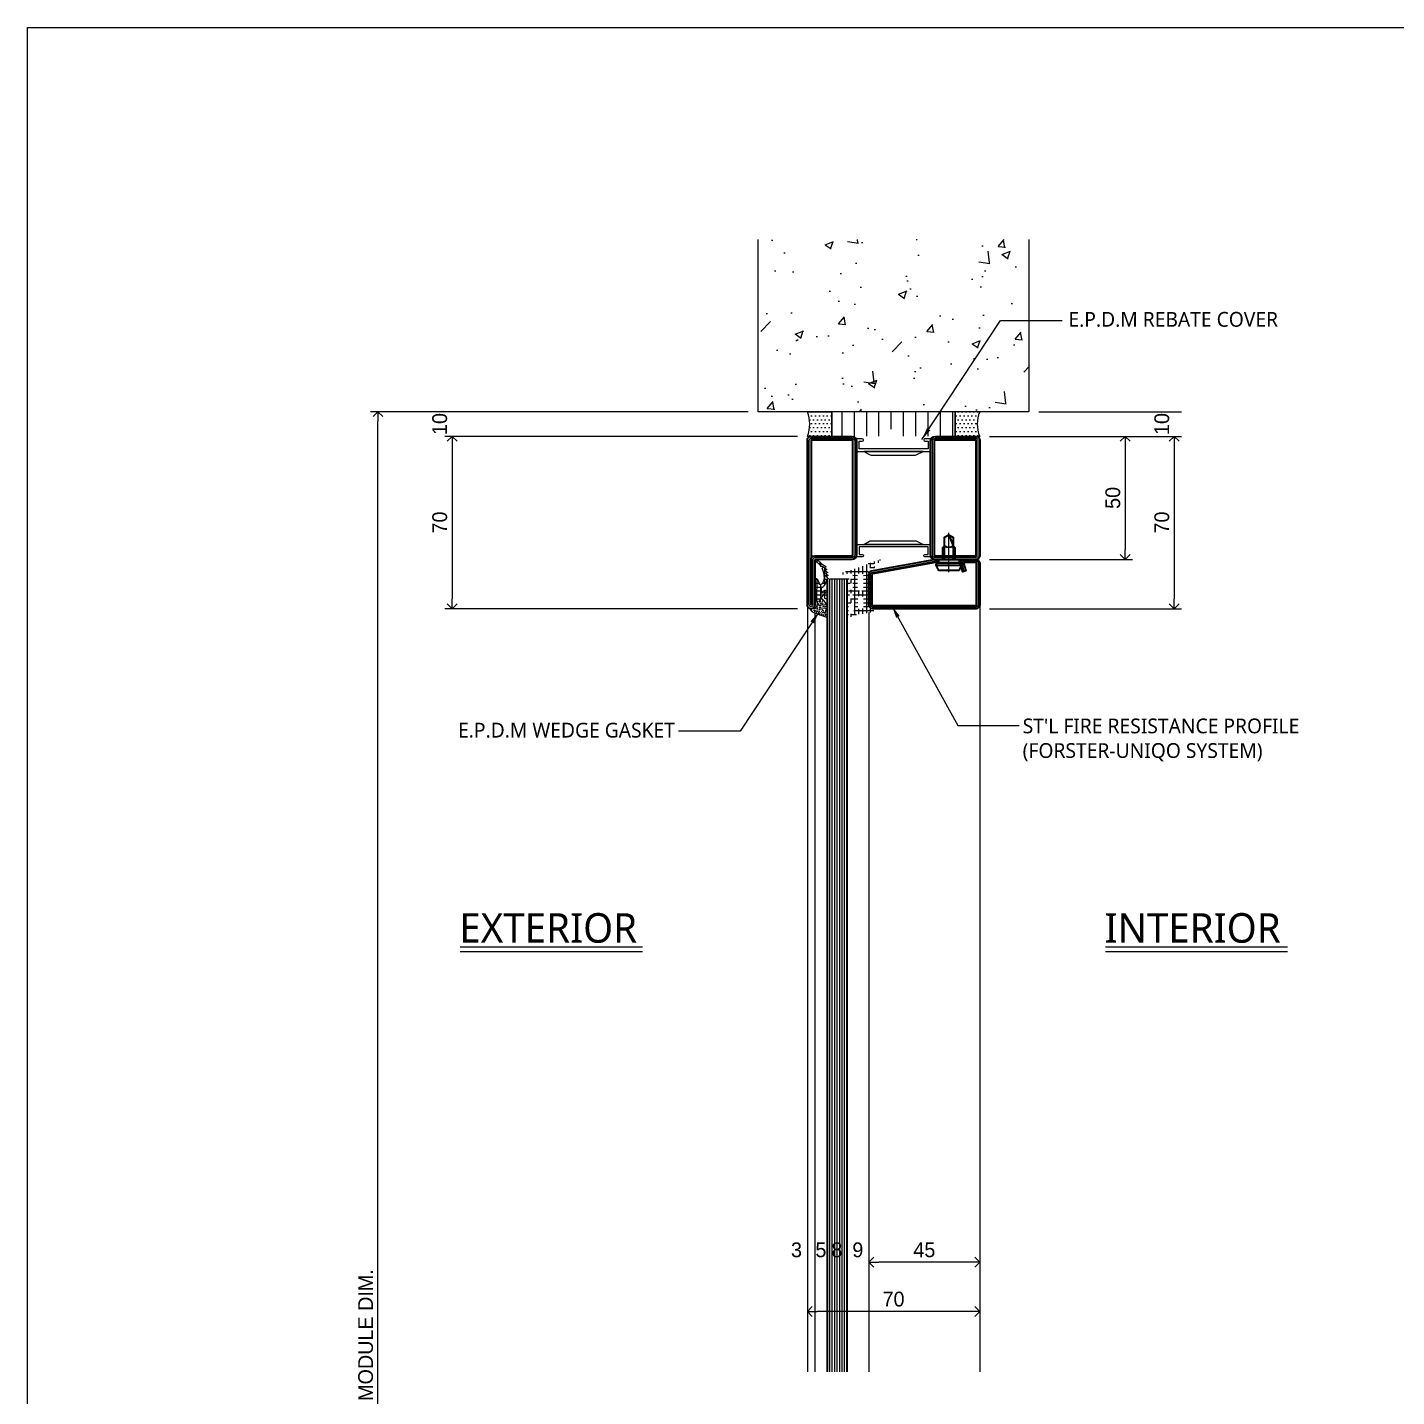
# Model space of a CAD drawing. Header units: millimetres. Extents: x 16974795 to 16976437, y -19668830 to -19667678.
# Drawn here: x 16974795 to 16975351, y -19668234 to -19667678 of the extents above; entities that cross this region are included whole.
import ezdxf
from ezdxf.enums import TextEntityAlignment as Align

# ---------------------------------------------------------------- set-up
doc = ezdxf.new("R2010")
doc.units = ezdxf.units.MM
doc.header["$LTSCALE"] = 1200
doc.header["$MEASUREMENT"] = 0
doc.header["$PDMODE"] = 1
doc.header["$PDSIZE"] = -10
doc.linetypes.add('CENTER', pattern=[2, 1.25, -0.25, 0.25, -0.25])
doc.linetypes.add('CENTER2', pattern=[1.125, 0.75, -0.125, 0.125, -0.125])
doc.layers.get('0').update_dxf_attribs({"linetype": 'CONTINUOUS'})
doc.layers.get('DEFPOINTS').update_dxf_attribs({"color": 171, "linetype": 'CONTINUOUS'})
for name, color, linetype in [('#A_DIM&TEXT', 7, 'CONTINUOUS'), ('#A_SYMBOL', 7, 'CONTINUOUS'), ('0 @ 1', 7, 'CONTINUOUS'), ('018_POINT', 1, 'CONTINUOUS'), ('CENTER', 251, 'CENTER'), ('GL_CONT', 90, 'CONTINUOUS'), ('PL_CONT', 210, 'CONTINUOUS'), ('SYM', 7, 'CONTINUOUS'), ('WA_CENT', 54, 'CENTER2')]:
    doc.layers.add(name, color=color, linetype=linetype)
doc.layers.add('Blade', color=4, linetype='CONTINUOUS', lineweight=35)
doc.layers.add('HILFSPUNKTE', color=14, linetype='CONTINUOUS', plot=False)
doc.styles.add('AMOS', font='malgun_0.ttf')
doc.styles.get("Standard").update_dxf_attribs({"font": ''})
doc.styles.get('Standard').set_extended_font_data('휴먼둥근고딕')
doc.dimstyles.new('AMoS', dxfattribs={"dimscale": 3, "dimtxt": 3, "dimasz": 2.5, "dimexe": 2, "dimexo": 2, "dimgap": 1, "dimtad": 1, "dimtoh": 1, "dimdec": 1, "dimzin": 0, "dimdsep": 46, "dimtxsty": 'Standard', "dimblk": 'ARCHTICK', "dimcen": 1, "dimclrd": 150, "dimclre": 150, "dimadec": 0, "dimazin": 0, "dimtfac": 1, "dimtdec": 1, "dimtofl": 0, "dimtmove": 2, "dimatfit": 3, "dimfxl": 1, "dimtolj": 1, "dimtzin": 0, "dimarcsym": 0})
pattern_1 = [(360, (16986609.09968186, -19675984.64456481), (0.7937500000000004, 1.5875), [0, -1.5875])]

# ---------------------------------------------------------------- blocks, each defined once
blk = doc.blocks.new('985302')
at = {"layer": 'CENTER'}
h = blk.add_hatch(dxfattribs=at)
h.set_pattern_fill('AR-SAND', color=256, scale=0.02, angle=135, style=0)
h.set_pattern_definition([(172.5, (0, 0), (-0.669506978246058, -0.7147626974260985), [0, -0.77216, 0, -0.8635999999999999, 0, -0.8254999999999999]), (142.5, (0, 0), (-1.649465702689469, -0.37802185545698), [0, -0.41656, 0, -0.69596, 0, -0.2667]), (102.5, (0.4418286010622978, -0.4418286010622978), (-1.120664623793145, 1.116599651665076), [0, -0.2539999999999999, 0, -0.9143999999999999, 0, -1.1938]), (92.49999999999997, (0.4418286010622978, -0.4418286010622978), (-1.395101563124821, 0.7645622183227992), [0, -0.127, 0, -0.59944, 0, -0.6858])])
h.paths.add_polyline_path([(-2.899837046861649, 8, 0.5280486450339134), (-3.365540079772472, 7.318009104579687), (-1.384786404669285, 2.249387443065643, 0.3083365556736209), (-0.176438320428133, 1.422566134482622, 0.4660382302416746), (0.02100096270442009, 1.656745184212923, -0.6377079285027332), (3.012275859713554, 3.734807953238487), (3.909826558083296, 3.211087729781866), (3.909826558083296, 6.146981947124004), (2.183461219072342, 7.635897152125835, 0.1798218424365856), (1.203799206763506, 8)])
at = {"layer": 'CENTER', "ltscale": 0.5}
h = blk.add_hatch(dxfattribs=at)
h.set_pattern_fill('NET', color=256, scale=0.5, angle=89.99999999999997, style=0)
h.set_pattern_definition([(90, (790.6690291464329, 525.59139867872), (-1.5875, 8.021947499716256e-16), []), (180, (790.6690291464329, 525.59139867872), (-8.993978793062765e-16, -1.5875), [])])
edge = h.paths.add_edge_path()
edge.add_line((6.668157398700714, 8.00155309215188), (4.345037957819954, 7.998285595773723))
edge.add_arc((4.345600560307503, 7.598285991698503), 0.4000000000002045, 90.08058717313294, 184.0735033880939)
edge.add_line((3.946611065417528, 7.5698715262115), (3.95008202412555, 7.52113311158962))
edge.add_arc((4.349071521311998, 7.549547579139471), 0.3999999999998859, 184.0735033880775, 270.3553903138164)
edge.add_line((4.351552594453096, 7.149555273354053), (5.918987424551801, 7.15927777481852))
edge.add_arc((5.915886081755161, 7.659268155694008), 0.5000000000000432, 270.3553903138462, 313.6962378731063)
edge.add_arc((6.434012286365032, 7.117008775472641), 0.2500000000001272, -93.96287764520139, 133.6962378730728, ccw=False)
edge.add_arc((6.382179688662291, 6.36880199611187), 0.5000000000000148, 86.03712235478649, 124.9319669692554)
edge.add_line((6.095878001302481, 6.778718262910843), (4.801856351738707, 5.87492251208198))
edge.add_arc((4.515554666519165, 6.284838777035475), 0.4999999999999607, 229.2236556495053, 304.9319669692572, ccw=False)
edge.add_line((4.18900066241622, 5.906206391751766), (3.909826559210956, 6.146981943754668))
edge.add_line((3.909826558083296, 6.146981947124004), (3.909826558083296, 3.211087731414182))
edge.add_arc((4.669872980564833, 4.504273500293493), 1.499999999999907, 239.5558912185209, 270.0000000000029)
edge.add_line((4.669872980564833, 3.004273500293493), (11.61333876874698, 3.004273500293493))
edge.add_arc((11.61333876848221, 3.604273501783609), 0.6000000000000152, 270.0000000000002, 428.4143432436769)
edge.add_line((11.83407383784652, 4.162194665521383), (10.03942489598137, 4.872226805739047))
edge.add_arc((10.22337079048157, 5.337161112576723), 0.499999999999992, 133.4536946218096, 248.4143432436681, ccw=False)
edge.add_arc((12.63055919855833, 2.796404540538788), 3.999999999999935, 84.32519343798941, 133.4536946218145, ccw=False)
edge.add_arc((11.67380151897669, -6.83190768584609), 13.67573157873526, 74.15979218299941, 84.32519343798498, ccw=False)
edge.add_arc((13.63245638087392, 0.07133755460381508), 6.499999999997883, 67.81739796921272, 74.15979218301271, ccw=False)
edge.add_arc((16.23761780560017, 6.46063594520092), 0.3999999999999679, 247.8173979692081, 328.7675278962033)
edge.add_arc((16.83616717904806, 6.097677756100893), 0.3000000000000103, -24.759357668259327, 148.7675278962396, ccw=False)
edge.add_arc((17.47181953117251, 5.804512117058039), 0.4000000000001209, 155.2406423317455, 236.2426174910753)
edge.add_arc((13.63764572888613, 0.0678657777607441), 6.499999999999564, 34.928272276980294, 56.24261749107018, ccw=False)
edge.add_arc((18.76182981580496, 3.646306421607733), 0.2500000000002241, -10.18986621148349, 34.92827227698058, ccw=False)
edge.add_arc((19.5, 3.513623420149088), 0.5000000000000343, 169.8101337885412, 390.3986813015416)
edge.add_arc((13.63245638087392, 0.07133755460381508), 7.30274945447736, 30.39868130152041, 48.47791047884764)
edge.add_arc((21.78805661201477, 9.28240855410695), 5.000000000000037, 202.2186882271306, 228.4779104788464, ccw=False)
edge.add_arc((17.00083085522056, 7.326956171542406), 0.1712014535590983, 22.21868822711969, 165.3477624450142)
edge.add_line((16.83519705012441, 7.370261840522289), (16.76164881470243, 7.088957475259349))
edge.add_arc((16.61590679362416, 7.127062350511551), 0.1506410249994752, 294.9043526562025, 345.3477624450641, ccw=False)
edge.add_arc((16.61590679362416, 7.127062350511551), 0.150641024999863, 209.5487917816643, 294.90435265618305, ccw=False)
edge.add_line((16.48485873639584, 7.052771538496017), (16.07949883766958, 7.767821275714482))
edge.add_arc((15.9309777058661, 7.683625020086765), 0.1707264949999345, 29.54879178161537, 185.1102161122176)
edge.add_arc((15.51085938885808, 7.646054949611425), 0.2510683750391217, -60.018370463817575, 5.110216098292483, ccw=False)
edge.add_line((15.6363238543272, 7.42858312278986), (15.51303775848623, 7.357456557195178))
edge.add_arc((15.43775977566838, 7.487938445061445), 0.1506396313362563, 214.4793436177741, 299.98162955017125, ccw=False)
edge.add_line((15.31358295679092, 7.402659982442856), (14.84789798831514, 8.080759411332222))
edge.add_arc((14.70716296136379, 7.984109591692686), 0.1707264949999763, 34.47934361768338, 190.0102161071785)
edge.add_arc((14.29178916662931, 7.910791616886854), 0.2510683749636337, -55.29564732775691, 10.01021612019008, ccw=False)
edge.add_line((14.4347329325974, 7.704388108104467), (14.31758746901335, 7.62325957652638))
edge.add_arc((14.23182120919228, 7.747101683169603), 0.1506410250000273, 219.3487917863655, 304.70435265930325, ccw=False)
edge.add_line((14.11533042043447, 7.651589300483465), (13.59417731678911, 8.28720885397206))
edge.add_arc((13.46215442568064, 8.178961493074894), 0.1707264949998558, 39.34879178634048, 194.9102161012532)
edge.add_arc((13.05456129834056, 8.070431523025036), 0.2510683749895367, -50.395647321493016, 14.910216105026677, ccw=False)
edge.add_line((13.21461299806833, 7.876992173492908), (13.10482541600447, 7.786153937561721))
edge.add_arc((13.00879439711571, 7.902217544615269), 0.1506410250000252, 224.2487917866031, 309.6043526747005, ccw=False)
edge.add_line((12.90088772028685, 7.797103952616453), (12.32734661032384, 8.38588521030431))
edge.add_arc((12.20505237951875, 8.26675646752119), 0.1707264949846135, 44.24879178650223, 199.8102161056486)
edge.add_arc((11.80821917951107, 8.123807791620493), 0.2510683750001712, -45.495647335406204, 19.810216105569282, ccw=False)
edge.add_arc((11.80821917951107, 8.123807791620493), 0.2510683749997842, 279.2628573903893, 314.5043526645627, ccw=False)
edge.add_arc((12.73393442109227, 2.447731792926788), 5.500000000000117, 99.26285739041853, 141.4625488246711)
edge.add_arc((7.884287692606449, 6.310493320226669), 0.7000000000000695, 270.00058872452456, 321.46254882466957, ccw=False)
edge.add_line((7.884294882416725, 5.610493317246437), (6.58291467033132, 5.610479945328848))
edge.add_arc((6.582912102341652, 5.860479947179556), 0.2499999999998961, 124.93196696926319, 270.0005887245497, ccw=False)
edge.add_line((6.439761258661747, 6.065438080579042), (7.127365301296663, 6.545687860168073))
edge.add_arc((6.669282607734203, 7.201553884893656), 0.7999999999998917, 304.9319669692316, 450.0805871731654)
at = {"layer": 'CENTER'}
for points in [[(1.203799206763506, 8, -0.1798218424365857), (2.183461219072342, 7.635897152125835), (3.909826558083296, 6.146981947124004), (3.909826558083296, 3.211087729781866), (3.012275859713554, 3.734807953238487, 0.6377079285026522), (0.02100096270442009, 1.656745184212923, -0.4660382302417392), (-0.176438320428133, 1.422566134482622, -0.3083365556736525), (-1.384786404669285, 2.249387443065643), (-3.365540079772472, 7.318009104579687, -0.5280486450337005), (-2.899837046861649, 8)], [(6.668157398700714, 8.00155309215188), (4.345037955790758, 7.998285595327616, 0.4347756229301856), (3.946611065417528, 7.5698715262115), (3.950082022696733, 7.521133109927177, 0.3953319766793226), (4.351552594453096, 7.149555273354053), (5.918987426906824, 7.159277774393559, 0.1913972040178197), (6.261303551495075, 7.297761902213097, -1.534862155806781), (6.416734751313925, 6.867606516927481, 0.171359089768699), (6.095878001302481, 6.778718262910843), (4.801856350153685, 5.874922510236502, -0.3429046071520184), (4.18900066241622, 5.906206391751766), (3.909826558083296, 6.146981947124004), (3.909826558083296, 3.211087729781866, 0.1336243797454914), (4.669872980564833, 3.004273500293493), (11.61333876848221, 3.004273500293493, 0.8273773669465458), (11.83407383784652, 4.162194665521383), (10.03942489624023, 4.872226808220148, -0.5483954253424694), (9.879486732184887, 5.700126338750124, -0.2177084792353528), (13.02608802169561, 6.776801124215126, -0.04438404069963093), (15.40666664019227, 6.324510984122753, -0.02768098218610583), (16.08659395575523, 6.090241834521294, 0.3686722821059512), (16.5796460211277, 6.253231264650822, -0.945048862952704), (17.10858961567283, 5.972035340964794, 0.3689292683579345), (17.24954858422279, 5.47195291146636, -0.09327043728190738), (18.96679717674851, 3.789444044232368, -0.199448294183612), (19.00788654386997, 3.602078754454851, 1.435982537157247), (19.93126265704632, 3.766630377620459, 0.07904956007165698), (18.47351287305355, 5.538907542824745, -0.1150815096990409), (17.15932013839483, 7.391694758087397, 0.7207524034908741), (16.83519705012441, 7.370261840522289), (16.76164881512523, 7.088957473635674, -0.2237253660004906), (16.67934244126081, 6.990429129451513, -0.3906658556109545), (16.48485873639584, 7.052771538496017), (16.0794988386333, 7.767821274697781, 0.8066204098481572), (15.76092981547117, 7.66841808706522, -0.2920822501736531), (15.6363238543272, 7.42858312278986), (15.51303775981069, 7.357456557452679, -0.391403957707438), (15.31358295679092, 7.402659982442856), (14.84789798781276, 8.080759409815073, 0.8064003911911182), (14.53903547301888, 7.954433269798756, -0.2929219466477615), (14.4347329325974, 7.704388108104467), (14.31758746877313, 7.623259574174881, -0.3906658556030048), (14.11533042043447, 7.651589300483465), (13.59417731687427, 8.28720885515213, 0.8066204097351553), (13.29717625305057, 8.135032694786787, -0.2929219465462456), (13.21461299806833, 7.876992173492908), (13.1048254147172, 7.786153934895992, -0.3906658556792462), (12.90088772028685, 7.797103952616453), (12.32734661176801, 8.385885208845139, 0.806620409765649), (12.04442941769958, 8.208896290510893, -0.2929219466147325), (11.98420893028378, 7.944746531546116, -0.1549935807473933), (11.8486321605742, 7.876013278961182, 0.1862404392504458), (8.431828450411558, 5.874375082552433, -0.2283967545526105), (7.884294882416725, 5.610493317246437), (6.582914672791958, 5.610479947179556, -0.7336908318648888), (6.439761258661747, 6.065438080579042), (7.127365302294493, 6.545687858015299, 0.7342279278033482)]]:
    blk.add_lwpolyline(points, format="xyb", close=True, dxfattribs=at)
at = {"layer": 'HILFSPUNKTE'}
blk.add_point((0, 0), dxfattribs=at)
blk = doc.blocks.new('531751')
at = {"layer": 'Blade', "ltscale": 1000}
for points in [[(70, 52), (70, 68.5, 0.414213562373095), (68.5, 70), (21.5, 70, 0.414213562373095), (20, 68.5), (20, 52, 0.414213562373095), (22, 50), (68, 50, 0.4142135623733843)], [(68.5, 52, -0.4142135623731616), (68, 51.5), (22, 51.5, -0.414213562373095), (21.5, 52), (21.5, 68.5), (68.5, 68.5)], [(20, 3), (1.5, 3, 0.9999999999999999), (1.5, 0), (68.5, 0, 0.4142135623731346), (70, 1.5), (70, 18, 0.4142135623730216), (68, 20), (22, 20, 0.4142135623729941), (20, 18)], [(20, 1.5, 0.4142135623730828), (21.5, 3), (21.5, 18, -0.4142135623730097), (22, 18.5), (68, 18.5, -0.4142135623729972), (68.5, 18), (68.5, 1.5), (1.5, 1.5)]]:
    blk.add_lwpolyline(points, format="xyb", close=True, dxfattribs=at)
at = {"layer": 'CENTER', "color": 8, "linetype": 'ByBlock'}
for points in [[(22, 50.75), (68, 50.75, 0.4142135623733882), (69.25, 52), (69.25, 68.5, 0.414213562373095), (68.5, 69.25), (21.5, 69.25, 0.414213562373095), (20.75, 68.5), (20.75, 52, 0.414213562373095)], [(21.55000000074506, 22.74972088262439), (21.44999999925494, 22.74972088262439, 0.4142135623728279), (21, 22.29972088336945), (21, 20), (26.09659258276224, 20), (26.09659258276224, 50), (21, 50), (21, 47.70027911663055, 0.4142135623733622), (21.44999999925494, 47.25027911737561), (21.55000000074506, 47.25027911737561, 0.4142135623729634), (22, 47.70027911663055), (22, 49), (25.10000000149012, 49), (25.10000000149012, 21), (22, 21), (22, 22.29972088336945, 0.4142135623734941)], [(27.59659258276224, 25.88970789685845), (27.59659258276224, 43.89947021752596, 0.1622742748467838), (27.39660049974918, 44.49945966154337), (26.09659258276224, 46.99986043944955), (26.09659258276224, 22.99986043944955), (27.38271670788527, 25.27163924276829, 0.1681287242815374)], [(62.40340741723776, 25.88970789685845), (62.40340741723776, 43.89947021752596, -0.1622742748467838), (62.60339950025082, 44.49945966154337), (63.90340741723776, 46.99986043944955), (63.90340741723776, 22.99986043944955), (62.61728329211473, 25.27163924276829, -0.1681287242815374)], [(68.44999999925494, 22.74972088262439), (68.55000000074506, 22.74972088262439, -0.4142135623728279), (69, 22.29972088336945), (69, 20), (63.90340741723776, 20), (63.90340741723776, 50), (69, 50), (69, 47.70027911663055, -0.4142135623733622), (68.55000000074506, 47.25027911737561), (68.44999999925494, 47.25027911737561, -0.4142135623729634), (68, 47.70027911663055), (68, 49), (64.89999999850988, 49), (64.89999999850988, 21), (68, 21), (68, 22.29972088336945, -0.4142135623734941)], [(68, 19.25), (22, 19.25, 0.4142135623729951), (20.75, 18), (20.75, 3, -0.4142135623730612), (20, 2.25), (1.5, 2.25, 0.9999999999999999), (1.5, 0.75), (68.5, 0.75, 0.4142135623731377), (69.25, 1.5), (69.25, 18, 0.4142135623730218)]]:
    blk.add_lwpolyline(points, format="xyb", close=True, dxfattribs=at)
at = {"layer": 'HILFSPUNKTE'}
for p in [(20, 70), (70, 70), (0, 3), (0, 0), (70, 0)]:
    blk.add_point(p, dxfattribs=at)
blk = doc.blocks.new('A$C5B69005A')
at = {"layer": 'Blade', "ltscale": 1000}
blk.add_lwpolyline([(26.92228190973401, 12.87530622631311, -0.07369160122968513), (26.84978006035089, 12.88605012372136), (1.427498165518045, 17.49886282160878, -0.3304357211462087), (1.250000014901161, 17.73811892047524), (1.250000014901161, 30.12530622631311, -0.414213562373095), (1.500000014901161, 30.37530622631311), (43.50000001490116, 30.37530622631311, -0.414213562373095), (43.75000001490116, 30.12530622631311), (43.75000001490116, 13.12530622631311, -0.414213562373095), (43.50000001490116, 12.87530622631311), (38.70000001788139, 12.87530622631311, -0.4931454260312946), (38.45851856097579, 13.19001098722219), (39.29231520369649, 16.30178241804242), (38.08490791916847, 16.62530622631311), (37.25111127644777, 13.5135347917676, 0.4931454260312402), (38.70000001788139, 11.62530622631311), (43.50000001490116, 11.62530622631311, 0.414213562373095), (45.00000001490116, 13.12530622631311), (45.00000001490116, 30.12530622631311, 0.414213562373095), (43.50000001490116, 31.62530622631311), (1.500000014901161, 31.62530622631311, 0.414213562373095), (1.490116119384766e-08, 30.12530622631311), (1.490116119384766e-08, 17.73811892047524, 0.3304357211461466), (1.064988922327757, 16.3025823161006), (26.48727081716061, 11.68976961821318, 0.07369160122968402), (26.92228190973401, 11.62530622631311), (28.20000001788139, 11.62530622631311), (28.20000001788139, 12.87530622631311)], format="xyb", close=True, dxfattribs=at)
for points in [[(28.20000001788139, 11.62530622631311), (36.70000001788139, 11.62530622631311), (36.70000001788139, 12.92530622705817), (37.37300001457334, 13.04330622404814), (37.58000001683831, 13.81730622425675, 0.1987764722820962), (37.52000001445413, 14.2723062261939), (36.45000001788139, 16.12530622631311), (28.45000001788139, 16.12530622631311), (27.38100001588464, 14.2723062261939, 0.1986275515369634), (27.32100001722574, 13.81730622425675), (27.52800001576543, 13.04330622404814), (28.20000001788139, 12.92530622705817), (28.20000001788139, 11.62530622631311)], [(30.05000001564622, 11.62530622631311), (30.05000001564622, 6.775306224822998), (30.70000001788139, 6.125306226313114, -0.2857000000000007), (34.20000001788139, 6.125306226313114), (34.85000001639128, 6.775306224822998), (34.85000001639128, 11.62530622631311)]]:
    blk.add_lwpolyline(points, format="xyb", dxfattribs=at)
for points in [[(27.30065888538957, 13.97226741537452), (37.60037145391107, 13.97226741537452)], [(27.52800001576543, 13.04330622404814), (37.37300001457334, 13.04330622404814)], [(28.20000001788139, 12.92530622705817), (36.70000001788139, 12.92530622705817)], [(30.70000001788139, 11.62530622631311), (30.70000001788139, 2.635306224226952), (32.45000001788139, 1.625306226313114), (34.20000001788139, 2.635306224226952), (34.20000001788139, 11.62530622631311)], [(32.45000001788139, 1.625306226313114), (34.20000001788139, 6.125306226313114)]]:
    blk.add_lwpolyline(points, dxfattribs=at)
at = {"layer": 'CENTER'}
blk.add_line((32.45000001788139, 16.802306227386), (32.45000001788139, 0.8053062260150909), dxfattribs=at)
at = {"layer": 'CENTER', "color": 8, "linetype": 'ByBlock'}
blk.add_lwpolyline([(38.68861155956984, 16.46354432404041), (37.85481491684914, 13.3517728894949, 0.4931454260312834), (38.70000001788139, 12.25030622631311), (43.50000001490116, 12.25030622631311, 0.414213562373095), (44.37500001490116, 13.12530622631311), (44.37500001490116, 30.12530622631311, 0.414213562373095), (43.50000001490116, 31.00030622631311), (1.500000014901161, 31.00030622631311, 0.4142135623731141), (0.6250000149011612, 30.12530622631311), (0.6250000149011612, 17.73811892047524, 0.320606736033906), (1.216641649603844, 16.91027048230171), (26.63892354443669, 12.29745778813958, 0.08263316964921476), (26.92228190973401, 12.25030622631311), (28.20000001788139, 12.25030622631311)], format="xyb", dxfattribs=at)
at = {"layer": 'HILFSPUNKTE'}
for p in [(1.490116119384766e-08, 31.62530622631311), (45.00000001490116, 31.62530622631311), (45.00000001490116, 11.62530622631311)]:
    blk.add_point(p, dxfattribs=at)
blk = doc.blocks.new('905389')
at = {"layer": 'CENTER', "linetype": 'ByBlock'}
h = blk.add_hatch(dxfattribs=at)
h.set_pattern_fill('NET', color=8, scale=0.5, angle=-90.00000000000001, style=0)
h.set_pattern_definition([(270, (-1732.306695628911, 204.6946996040642), (1.5875, -6.441051983224407e-16), []), (360, (-1732.306695628911, 204.6946996040642), (7.413083276570919e-16, 1.5875), [])])
h.paths.add_polyline_path([(-6.615072883665562, -5.175439693033695), (-8.918218649923801, -1.659491647034883, -0.1460048859474743), (-8.99996592476964, -1.385512344539165), (-8.99996592476964, 2.282560363411903, -0.5667024809442165), (-7.225696351379156, 3.327165957540274, 0.09838523031835963), (-3.505461029708385, 2.164511047303677, -0.02960211262323024), (1.364180367439985, 1.348880533128977, -0.3821383171138173), (2.19296645373106, 0.1771699003875256, -0.3810899840521965), (1.994273759424686, 0), (1.199999999254942, 0, 0.4142135623731794), (-0.3000000007450581, -1.5), (-0.3000000007450581, -4.079999998211861, 0.414213562373095), (-0.1499999985098839, -4.230000000447035), (-0.05000000074505806, -4.230000000447035, -0.4142135623732887), (0, -4.280000001192093), (0, -4.9667295999825, -0.1980053320134927), (-0.01452146470546722, -5.001961309462786), (-0.1983497589826584, -5.187077466398478, 0.1980053320136642), (-0.3000000007450581, -5.433699440211058), (-0.3000000007450581, -11.07999999821186, 0.414213562373095), (-0.1499999985098839, -11.23000000044703), (-0.05000000074505806, -11.23000000044703, -0.4142135623732823), (0, -11.28000000119209), (0, -11.9667295999825, -0.1980053320136495), (-0.01452146470546722, -12.00196130946279), (-0.1983497589826584, -12.18707746639848, 0.1980053320138263), (-0.3000000007450581, -12.43369944021106), (-0.3000000007450581, -15.32325012981892, 0.5955918523199251), (2.019388325512409, -16.57967472821474, -0.785349691688935), (2.3736139126122, -16.91205747425556), (1.979068242013454, -17.61036693304777, 0.4817641631828585), (2.213223595172167, -18.19051342085004), (4.617771614342928, -18.90615678578615, -1), (4.361042037606239, -19.76876325532794), (1.718615338206291, -18.98232226446271, -0.0308487595171199), (-0.7058757431805134, -18.01071831211448, 0.01449348026674621), (-4.600000001490116, -16.55173913389444), (-10.52208001166582, -14.65376448631287, -0.9374216362676575), (-10.32799698784947, -13.8793830871582), (-8.310330357402563, -14.24860950559378, 0.04527943329398944), (-8.130322825163603, -14.26494427397847), (-6.850000001490116, -14.26494427397847, 0.4142135623730951), (-6.5, -13.91494427248836), (-6.5, -12.60353349894285, 0.3555263985589747), (-7.057888239622116, -11.91811082139611, -0.25630791076686), (-8.375333771109581, -10.79428866505623), (-8.973972395062447, -9.216951876878738, -0.9539521581820882), (-8.241044420748949, -8.89852387830615), (-7.657384175807238, -10.08556446805596, 0.2858812065002831), (-7.208689700812101, -10.3649442717433), (-6.850000001490116, -10.3649442717433, 0.4142135623730949), (-6.5, -10.01494427397847), (-6.5, -8.453533500432968, 0.358977122702251), (-7.066288683563471, -7.766422677785158, -0.2870250867533988), (-8.616750851273537, -6.318481855094433), (-8.986498899757862, -4.931660499423742, -0.9751574348061057), (-8.219067241996527, -4.70661872625351, 0.05157890990968903), (-7.647188492119312, -6.011675495654345, 0.2699685710127536), (-7.212304938584566, -6.264944273978472), (-7.203833151608706, -6.264944273978472, 0.5962797823163538)])
h.paths.add_polyline_path([(-2.199999999254942, -4.188903201371431), (-2.199999999254942, -0.5228203013539314, 0.3922511282490501), (-2.662254814058542, -0.02424703538417816), (-4.012254815548658, 0.07795659452676773, 0.4365224487304089), (-4.550000000745058, -0.4206166677176952), (-4.550000000745058, -4.188903201371431, 1)], flags=16)
h.paths.add_polyline_path([(-4.600000001490116, -8.16005564853549), (-4.600000001490116, -13.36005564779043, 1), (-2.199999999254942, -13.36005564779043), (-2.199999999254942, -8.16005564853549, 1)], flags=16)
h.paths.add_polyline_path([(-5.846131384372711, -2.818884573876858), (-5.846131384372711, 0.4428172446787357, 0.214308057375534), (-6.014063380658627, 0.8166231326758862), (-6.970737412571907, 1.666478209197521, -0.1898855661641885), (-7.302200470119715, 2.320374917238951, 0.9505485237236159), (-8.29998580366373, 2.277285292744637), (-8.29998580366373, -0.6639455407857895, 0.158945543983809), (-8.107714019715786, -1.253500562161207), (-6.749995492398739, -3.113662086427212, 0.7257066221810948)], flags=16)
blk.add_point((0, 0))
blk.add_point((0, 0))
at = {"layer": '018_POINT'}
blk.add_point((0, 0), dxfattribs=at)
at = {"layer": 'HILFSPUNKTE'}
blk.add_point((0, 0), dxfattribs=at)
blk.add_point((0, 0), dxfattribs=at)
blk = doc.blocks.new('_Open90')
at = {"color": 0, "linetype": 'ByBlock', "lineweight": -2}
for p, q in [((0, 0), (-1, 0)), ((-0.5, 0.5), (0, 0)), ((0, 0), (-0.5, -0.5))]:
    blk.add_line(p, q, dxfattribs=at)
blk = doc.blocks.new('*D114')
at = {"layer": '#A_DIM&TEXT', "lineweight": -2, "ltscale": 20, "transparency": 16777216}
for p, q in [((16975136.47665042, -19668150.55793342), (16975136.47665042, -19668182.7783209)), ((16975181.47665042, -19668150.55793342), (16975181.47665042, -19668182.7783209)), ((16975177.47665042, -19668179.7783209), (16975140.47665042, -19668179.7783209))]:
    blk.add_line(p, q, dxfattribs=at)
at = {"layer": 'DEFPOINTS', "color": 0, "ltscale": 20, "transparency": 16777216}
for p in [(16975136.47665042, -19668146.55793342), (16975181.47665042, -19668146.55793342), (16975136.47665042, -19668179.7783209)]:
    blk.add_point(p, dxfattribs=at)
at = {"layer": '#A_DIM&TEXT', "lineweight": -2, "ltscale": 20, "transparency": 16777216, "xscale": 4, "yscale": 4, "zscale": 4, "rotation": 180}
blk.add_blockref('_Open90', (16975136.47665042, -19668179.7783209), dxfattribs=at)
at = {"layer": '#A_DIM&TEXT', "lineweight": -2, "ltscale": 20, "transparency": 16777216, "xscale": 4, "yscale": 4, "zscale": 4}
blk.add_blockref('_Open90', (16975181.47665042, -19668179.7783209), dxfattribs=at)
at = {"layer": '#A_DIM&TEXT', "color": 0, "ltscale": 20, "transparency": 16777216, "insert": (16975158.97665042, -19668174.7783209), "char_height": 6, "attachment_point": 5}
blk.add_mtext('\\A1;45', dxfattribs=at)
blk = doc.blocks.new('*D115')
at = {"layer": '#A_DIM&TEXT', "lineweight": -2, "ltscale": 20, "transparency": 16777216}
for p, q in [((16975111.47665042, -19668150.55793342), (16975111.47665042, -19668202.7783209)), ((16975181.47665042, -19668150.55793342), (16975181.47665042, -19668202.7783209)), ((16975177.47665042, -19668199.7783209), (16975115.47665042, -19668199.7783209))]:
    blk.add_line(p, q, dxfattribs=at)
at = {"layer": 'DEFPOINTS', "color": 0, "ltscale": 20, "transparency": 16777216}
for p in [(16975111.47665042, -19668146.55793342), (16975181.47665042, -19668146.55793342), (16975111.47665042, -19668199.7783209)]:
    blk.add_point(p, dxfattribs=at)
at = {"layer": '#A_DIM&TEXT', "lineweight": -2, "ltscale": 20, "transparency": 16777216, "xscale": 4, "yscale": 4, "zscale": 4, "rotation": 180}
blk.add_blockref('_Open90', (16975111.47665042, -19668199.7783209), dxfattribs=at)
at = {"layer": '#A_DIM&TEXT', "lineweight": -2, "ltscale": 20, "transparency": 16777216, "xscale": 4, "yscale": 4, "zscale": 4}
blk.add_blockref('_Open90', (16975181.47665042, -19668199.7783209), dxfattribs=at)
at = {"layer": '#A_DIM&TEXT', "color": 0, "ltscale": 20, "transparency": 16777216, "insert": (16975146.47665042, -19668194.7783209), "char_height": 6, "attachment_point": 5}
blk.add_mtext('\\A1;70', dxfattribs=at)
blk = doc.blocks.new('*D139')
at = {"layer": '#A_DIM&TEXT', "lineweight": -2, "ltscale": 20, "transparency": 16777216}
for p, q in [((16975185.47665043, -19667844.3489674), (16975243.52902449, -19667844.3489674)), ((16975240.52902449, -19667848.3489674), (16975240.52902449, -19667890.3489674)), ((16975185.47665043, -19667894.3489674), (16975243.52902449, -19667894.3489674))]:
    blk.add_line(p, q, dxfattribs=at)
at = {"layer": 'DEFPOINTS', "color": 0, "ltscale": 20, "transparency": 16777216}
for p in [(16975181.47665043, -19667844.3489674), (16975181.47665043, -19667894.3489674), (16975240.52902449, -19667894.3489674)]:
    blk.add_point(p, dxfattribs=at)
at = {"layer": '#A_DIM&TEXT', "lineweight": -2, "ltscale": 20, "transparency": 16777216, "xscale": 4, "yscale": 4, "zscale": 4}
for p, rotation in [((16975240.52902449, -19667844.3489674), 90), ((16975240.52902449, -19667894.3489674), 270)]:
    blk.add_blockref('_Open90', p, dxfattribs=dict(at, rotation=rotation))
at = {"layer": '#A_DIM&TEXT', "color": 0, "ltscale": 20, "transparency": 16777216, "insert": (16975235.52902448, -19667869.3489674), "char_height": 6, "attachment_point": 5, "rotation": 90}
blk.add_mtext('\\A1;50', dxfattribs=at)
blk = doc.blocks.new('*D116')
at = {"layer": '#A_DIM&TEXT', "lineweight": -2, "ltscale": 20, "transparency": 16777216}
for p, q in [((16975185.47665043, -19667844.3489674), (16975263.41902645, -19667844.3489674)), ((16975260.41902645, -19667848.3489674), (16975260.41902645, -19667910.3489674)), ((16975185.47665043, -19667914.3489674), (16975263.41902645, -19667914.3489674))]:
    blk.add_line(p, q, dxfattribs=at)
at = {"layer": 'DEFPOINTS', "color": 0, "ltscale": 20, "transparency": 16777216}
for p in [(16975181.47665043, -19667844.3489674), (16975181.47665043, -19667914.3489674), (16975260.41902645, -19667914.3489674)]:
    blk.add_point(p, dxfattribs=at)
at = {"layer": '#A_DIM&TEXT', "lineweight": -2, "ltscale": 20, "transparency": 16777216, "xscale": 4, "yscale": 4, "zscale": 4}
for p, rotation in [((16975260.41902645, -19667844.3489674), 90), ((16975260.41902645, -19667914.3489674), 270)]:
    blk.add_blockref('_Open90', p, dxfattribs=dict(at, rotation=rotation))
at = {"layer": '#A_DIM&TEXT', "color": 0, "ltscale": 20, "transparency": 16777216, "insert": (16975255.41902644, -19667879.3489674), "char_height": 6, "attachment_point": 5, "rotation": 90}
blk.add_mtext('\\A1;70', dxfattribs=at)
blk = doc.blocks.new('*D140')
at = {"layer": '#A_DIM&TEXT', "lineweight": -2, "ltscale": 20, "transparency": 16777216}
for p, q in [((16975107.47665043, -19667844.34896738), (16974964.22261085, -19667844.34896738)), ((16974967.22261085, -19667848.34896738), (16974967.22261085, -19667910.3489674)), ((16975107.47665043, -19667914.3489674), (16974964.22261085, -19667914.3489674))]:
    blk.add_line(p, q, dxfattribs=at)
at = {"layer": 'DEFPOINTS', "color": 0, "ltscale": 20, "transparency": 16777216}
for p in [(16975111.47665043, -19667844.34896738), (16974967.22261085, -19667914.3489674), (16975111.47665043, -19667914.3489674)]:
    blk.add_point(p, dxfattribs=at)
at = {"layer": '#A_DIM&TEXT', "lineweight": -2, "ltscale": 20, "transparency": 16777216, "xscale": 4, "yscale": 4, "zscale": 4}
for p, rotation in [((16974967.22261085, -19667844.34896738), 90), ((16974967.22261085, -19667914.3489674), 270)]:
    blk.add_blockref('_Open90', p, dxfattribs=dict(at, rotation=rotation))
at = {"layer": '#A_DIM&TEXT', "color": 0, "ltscale": 20, "transparency": 16777216, "insert": (16974962.22261085, -19667879.34896739), "char_height": 6, "attachment_point": 5, "rotation": 90}
blk.add_mtext('\\A1;70', dxfattribs=at)
blk = doc.blocks.new('*D125')
at = {"layer": '#A_DIM&TEXT', "lineweight": -2, "ltscale": 20, "transparency": 16777216}
for p, q in [((16975087.47665043, -19667834.34896737), (16974934.14236056, -19667834.34896737)), ((16974937.14236056, -19668580.34896737), (16974937.14236056, -19667838.34896737)), ((16975087.47665043, -19668584.34896737), (16974934.14236056, -19668584.34896737))]:
    blk.add_line(p, q, dxfattribs=at)
at = {"layer": 'DEFPOINTS', "color": 0, "ltscale": 20, "transparency": 16777216}
for p in [(16974937.14236056, -19667834.34896737), (16975091.47665043, -19667834.34896737), (16975091.47665043, -19668584.34896737)]:
    blk.add_point(p, dxfattribs=at)
at = {"layer": '#A_DIM&TEXT', "lineweight": -2, "ltscale": 20, "transparency": 16777216, "xscale": 4, "yscale": 4, "zscale": 4}
for p, rotation in [((16974937.14236056, -19667834.34896737), 90), ((16974937.14236056, -19668584.34896737), 270)]:
    blk.add_blockref('_Open90', p, dxfattribs=dict(at, rotation=rotation))
at = {"layer": '#A_DIM&TEXT', "color": 0, "ltscale": 20, "transparency": 16777216, "insert": (16974932.14236055, -19668209.34896737), "char_height": 6, "attachment_point": 5, "rotation": 90}
blk.add_mtext('\\A1;MODULE DIM.', dxfattribs=at)
blk = doc.blocks.new('*D132')
at = {"layer": '#A_DIM&TEXT', "lineweight": -2, "ltscale": 20, "transparency": 16777216}
for p, q in [((16975205.47665043, -19667834.34896737), (16975263.41902645, -19667834.34896737)), ((16975185.47665043, -19667844.3489674), (16975263.41902645, -19667844.3489674))]:
    blk.add_line(p, q, dxfattribs=at)
at = {"layer": 'DEFPOINTS', "color": 0, "ltscale": 20, "transparency": 16777216}
for p in [(16975201.47665043, -19667834.34896737), (16975181.47665043, -19667844.3489674), (16975260.41902645, -19667844.3489674)]:
    blk.add_point(p, dxfattribs=at)
at = {"layer": '#A_DIM&TEXT', "color": 0, "ltscale": 20, "transparency": 16777216, "insert": (16975255.41902644, -19667839.34896738), "char_height": 6, "attachment_point": 5, "rotation": 90}
blk.add_mtext('\\A1;10', dxfattribs=at)
blk = doc.blocks.new('_ARCHTICK')
at = {"color": 0, "linetype": 'ByBlock', "const_width": 0.15}
blk.add_lwpolyline([(-0.5, -0.5), (0.5, 0.5)], dxfattribs=at)
blk = doc.blocks.new('*D134')
at = {"layer": '#A_DIM&TEXT', "lineweight": -2, "ltscale": 20, "transparency": 16777216}
for p, q in [((16975087.47665043, -19667834.34896737), (16974964.22261085, -19667834.34896737)), ((16975107.47665043, -19667844.34896738), (16974964.22261085, -19667844.34896738))]:
    blk.add_line(p, q, dxfattribs=at)
at = {"layer": 'DEFPOINTS', "color": 0, "ltscale": 20, "transparency": 16777216}
for p in [(16975091.47665043, -19667834.34896737), (16974967.22261085, -19667844.34896738), (16975111.47665043, -19667844.34896738)]:
    blk.add_point(p, dxfattribs=at)
at = {"layer": '#A_DIM&TEXT', "color": 0, "ltscale": 20, "transparency": 16777216, "insert": (16974962.22261085, -19667839.34896737), "char_height": 6, "attachment_point": 5, "rotation": 90}
blk.add_mtext('\\A1;10', dxfattribs=at)
blk = doc.blocks.new('*U65')
at = {"layer": '#A_SYMBOL', "color": 4, "ltscale": 10}
blk.add_line((0, 0), (73.92672450467944, 0), dxfattribs=at)
at = {"layer": '#A_SYMBOL', "color": 160, "ltscale": 10}
blk.add_line((0, -2), (73.92672450467944, -2), dxfattribs=at)
at = {"layer": '#A_DIM&TEXT', "style": 'AMOS'}
blk.add_text('EXTERIOR', height=12, dxfattribs=at).set_placement((-0.3719232073053718, -1.999999999999996), align=Align.BOTTOM_LEFT)
blk = doc.blocks.new('*U64')
at = {"layer": '#A_SYMBOL', "color": 4, "ltscale": 10}
blk.add_line((0, 0), (73.92672450467944, 0), dxfattribs=at)
at = {"layer": '#A_SYMBOL', "color": 160, "ltscale": 10}
blk.add_line((0, -2), (73.92672450467944, -2), dxfattribs=at)
at = {"layer": '#A_DIM&TEXT', "style": 'AMOS'}
blk.add_text('INTERIOR', height=12, dxfattribs=at).set_placement((-0.3719232073053718, -2), align=Align.BOTTOM_LEFT)
blk = doc.blocks.new('*D141')
at = {"layer": '#A_DIM&TEXT', "lineweight": -2, "ltscale": 20, "transparency": 16777216}
for p, q in [((16975127.47665043, -19668150.55793342), (16975127.47665043, -19668182.7783209)), ((16975136.47665042, -19668150.55793342), (16975136.47665042, -19668182.7783209))]:
    blk.add_line(p, q, dxfattribs=at)
at = {"layer": 'DEFPOINTS', "color": 0, "ltscale": 20, "transparency": 16777216}
for p in [(16975127.47665043, -19668146.55793342), (16975136.47665042, -19668146.55793342), (16975127.47665043, -19668179.7783209)]:
    blk.add_point(p, dxfattribs=at)
at = {"layer": '#A_DIM&TEXT', "color": 0, "ltscale": 20, "transparency": 16777216, "insert": (16975131.97665043, -19668174.7783209), "char_height": 6, "attachment_point": 5}
blk.add_mtext('\\A1;9', dxfattribs=at)
blk = doc.blocks.new('*D142')
at = {"layer": '#A_DIM&TEXT', "lineweight": -2, "ltscale": 20, "transparency": 16777216}
for p, q in [((16975119.47665043, -19668150.55793342), (16975119.47665043, -19668182.7783209)), ((16975127.47665043, -19668150.55793342), (16975127.47665043, -19668182.7783209))]:
    blk.add_line(p, q, dxfattribs=at)
at = {"layer": 'DEFPOINTS', "color": 0, "ltscale": 20, "transparency": 16777216}
for p in [(16975119.47665043, -19668146.55793342), (16975127.47665043, -19668146.55793342), (16975119.47665043, -19668179.7783209)]:
    blk.add_point(p, dxfattribs=at)
at = {"layer": '#A_DIM&TEXT', "color": 0, "ltscale": 20, "transparency": 16777216, "insert": (16975123.47665043, -19668174.7783209), "char_height": 6, "attachment_point": 5}
blk.add_mtext('\\A1;8', dxfattribs=at)
blk = doc.blocks.new('*D143')
at = {"layer": '#A_DIM&TEXT', "lineweight": -2, "ltscale": 20, "transparency": 16777216}
for p, q in [((16975114.47665042, -19668150.55793342), (16975114.47665042, -19668182.7783209)), ((16975119.47665043, -19668150.55793342), (16975119.47665043, -19668182.7783209))]:
    blk.add_line(p, q, dxfattribs=at)
at = {"layer": 'DEFPOINTS', "color": 0, "ltscale": 20, "transparency": 16777216}
for p in [(16975114.47665042, -19668146.55793342), (16975119.47665043, -19668146.55793342), (16975114.47665042, -19668179.7783209)]:
    blk.add_point(p, dxfattribs=at)
at = {"layer": '#A_DIM&TEXT', "color": 0, "ltscale": 20, "transparency": 16777216, "insert": (16975116.97665043, -19668174.7783209), "char_height": 6, "attachment_point": 5}
blk.add_mtext('\\A1;5', dxfattribs=at)
blk = doc.blocks.new('*D144')
at = {"layer": '#A_DIM&TEXT', "lineweight": -2, "ltscale": 20, "transparency": 16777216}
for p, q in [((16975111.47665042, -19668150.55793342), (16975111.47665042, -19668182.7783209)), ((16975114.47665042, -19668150.55793342), (16975114.47665042, -19668182.7783209))]:
    blk.add_line(p, q, dxfattribs=at)
at = {"layer": 'DEFPOINTS', "color": 0, "ltscale": 20, "transparency": 16777216}
for p in [(16975111.47665042, -19668146.55793342), (16975114.47665042, -19668146.55793342), (16975111.47665042, -19668179.7783209)]:
    blk.add_point(p, dxfattribs=at)
at = {"layer": '#A_DIM&TEXT', "color": 0, "ltscale": 20, "transparency": 16777216, "insert": (16975107.06470653, -19668174.7783209), "char_height": 6, "attachment_point": 5}
blk.add_mtext('\\A1;3', dxfattribs=at)

msp = doc.modelspace()

# ---------------------------------------------------------------- hatches: boundary and pattern name
at = {"ltscale": 1000}
h = msp.add_hatch(dxfattribs=at)
h.set_pattern_fill('AR-CONC', color=8, scale=5)
h.set_pattern_definition([(49.99999999999999, (-740769.7874987572, 286444.4123945162), (35.86300913003767, -3.137606749129755), [3.75, -41.25]), (355, (-740769.7874987572, 286444.4123945162), (-6.937566680650001, 37.60960668500059), [3, -33]), (100.45144446, (-740766.7989147082, 286444.1509273127), (28.9254423363556, 34.47199954843147), [3.187009599999994, -35.05710559999991]), (46.18420000000002, (-740769.7874987572, 286454.4123945162), (53.36206653357862, -8.275964039653827), [5.624999999999988, -61.87499999999991]), (96.63563549, (-740765.3406615071, 286453.7227291614), (46.73309728371142, 48.70593003872752), [4.7805171, -52.58568799999999]), (351.1841639899999, (-740769.7874987572, 286454.4123945162), (46.73309725273866, 48.70593001349951), [4.5, -49.50000005]), (21, (-740764.7874987572, 286451.9123945162), (29.84535260592308, -20.13094453326694), [3.75, -41.25]), (326.0000000000001, (-740764.7874987572, 286451.9123945162), (12.16576659607909, 36.25750225234265), [3, -33]), (71.45144474, (-740762.3003860563, 286450.2348158136), (42.01111883649855, 16.12655764031769), [3.1870095, -35.0571056]), (37.50000000000001, (-740769.7874987572, 286444.4123945162), (0.6079927658645334, 16.64469269156557), [0, -32.59999999999999, 0, -33.5, 0, -33.125]), (7.499999999999999, (-740769.7874987572, 286444.4123945162), (13.15347687210743, 19.72058559411801), [0, -19.1, 0, -31.85, 0, -12.625]), (327.5, (-740780.9374987558, 286444.4123945162), (26.69112180862045, -1.127743586718988), [0, -12.5, 0, -39, 0, -51.75]), (317.5, (-740785.9374987558, 286444.4123945162), (29.15930846711931, 5.005249116615886), [0, -16.25, 0, -25.9, 0, -36.75])])
h.paths.add_polyline_path([(16975091.47665042, -19667764.34896736), (16975201.47665042, -19667764.34896736), (16975201.47665042, -19667834.34896736), (16975091.47665042, -19667834.34896736)])
at = {"layer": 'SYM', "ltscale": 1000}
h = msp.add_hatch(dxfattribs=at)
h.set_pattern_fill('DOTS', color=256, angle=-1.272221872585407e-14, style=0)
h.set_pattern_definition(pattern_1)
h.paths.add_polyline_path([(16975121.47665042, -19667844.34896737), (16975121.47665042, -19667834.34896737), (16975111.47665042, -19667834.34896737, -0.2000000000372656), (16975111.47665042, -19667844.34896737)])
h = msp.add_hatch(dxfattribs=at)
h.set_pattern_fill('_USER', color=256, scale=5, angle=89.99999999999999, style=0, pattern_type=0)
h.set_pattern_definition([(90, (16976830.56679451, -19672300.41394542), (-5, 1.530798387602947e-15), [])])
h.paths.add_polyline_path([(16975171.47665042, -19667834.34896737), (16975121.47665042, -19667834.34896737), (16975121.47665042, -19667844.34896737), (16975130.90618273, -19667844.34896737, -0.1826758136949318), (16975131.17075786, -19667844.24896738), (16975144.37787455, -19667844.24896738, 0.3353170779950746), (16975144.85886153, -19667843.88553797), (16975145.51467703, -19667841.57582619, -0.755590945231204), (16975147.43862493, -19667841.57582619), (16975148.09444043, -19667843.88553797, 0.3353170779954815), (16975148.57542741, -19667844.24896738), (16975161.78254299, -19667844.24896738, -0.1826758136948074), (16975162.04711812, -19667844.34896737), (16975171.47665042, -19667844.34896737)])
h = msp.add_hatch(dxfattribs=at)
h.set_pattern_fill('DOTS', color=256, angle=-1.272221872585407e-14, style=0)
h.set_pattern_definition(pattern_1)
h.paths.add_polyline_path([(16975181.47665042, -19667844.34896737, -0.2000000000372656), (16975181.47665042, -19667834.34896737), (16975171.47665042, -19667834.34896737), (16975171.47665042, -19667844.34896737)])

# ---------------------------------------------------------------- linework, layer by layer
at = {"layer": 'Blade', "color": 7}
for p, q in [((16975119.47665042, -19667902.34896739), (16975119.47665043, -19668224.34896736)), ((16975127.47665042, -19667902.34896739), (16975127.47665043, -19668224.34896736))]:
    msp.add_line(p, q, dxfattribs=at)
at = {"layer": 'CENTER', "color": 8, "linetype": 'ByBlock'}
for p, q in [((16975120.47665042, -19667902.34896739), (16975120.47665043, -19668224.34896736)), ((16975121.47665042, -19667902.34896739), (16975121.47665043, -19668224.34896736)), ((16975122.47665042, -19667902.34896739), (16975122.47665042, -19668224.34896736)), ((16975123.47665042, -19667902.34896739), (16975123.47665043, -19668224.34896736)), ((16975124.47665042, -19667902.34896739), (16975124.47665043, -19668224.34896736)), ((16975125.47665042, -19667902.34896739), (16975125.47665043, -19668224.34896736)), ((16975126.47665042, -19667902.34896739), (16975126.47665043, -19668224.34896736)), ((16975111.47665042, -19667912.84896737), (16975111.47665042, -19668224.34896736)), ((16975181.47665042, -19667912.84896739), (16975181.47665042, -19668224.34896736)), ((16975114.47665042, -19667916.02708375), (16975114.47665042, -19668224.34896736)), ((16975136.47665042, -19667915.91073652), (16975136.47665042, -19668224.34896736))]:
    msp.add_line(p, q, dxfattribs=at)
at = {"layer": 'DEFPOINTS', "ltscale": 1000}
msp.add_lwpolyline([(16974794.77970758, -19667678.26117019), (16976436.77970758, -19667678.26117019), (16976436.77970758, -19668830.26117019), (16974794.77970758, -19668830.26117019)], close=True, dxfattribs=at)
at = {"layer": 'GL_CONT'}
msp.add_line((16975128.47665042, -19667902.34896739), (16975120.47665042, -19667902.34896739), dxfattribs=at)
at = {"layer": 'PL_CONT'}
for p, q in [((16975111.47665042, -19667834.34896737), (16975121.47665042, -19667834.34896737)), ((16975181.47665042, -19667834.34896737), (16975171.47665042, -19667834.34896737))]:
    msp.add_line(p, q, dxfattribs=at)
at = {"layer": 'SYM', "ltscale": 1000}
for p, q in [((16975121.47665042, -19667834.34896737), (16975121.47665042, -19667844.34896737)), ((16975121.47665042, -19667844.34896737), (16975121.47665042, -19667834.34896737)), ((16975171.47665042, -19667834.34896737), (16975171.47665042, -19667844.34896737)), ((16975171.47665042, -19667844.34896737), (16975171.47665042, -19667834.34896737)), ((16975121.47665042, -19667844.34896737), (16975111.47665042, -19667844.34896737)), ((16975171.47665042, -19667844.34896737), (16975181.47665042, -19667844.34896737))]:
    msp.add_line(p, q, dxfattribs=at)
for centre, start, end in [((16975099.47665042, -19667839.34896737), 337.3801351012157, 22.61986489878425), ((16975193.47665042, -19667839.34896737), 157.3801351012157, 202.6198648987842)]:
    msp.add_arc(centre, 13, start, end, dxfattribs=at)
at = {"layer": 'WA_CENT', "color": 2, "ltscale": 0.5}
msp.add_lwpolyline([(16975201.47665042, -19667764.34896736), (16975201.47665042, -19667834.34896736), (16975091.47665042, -19667834.34896736), (16975091.47665042, -19667764.34896736)], dxfattribs=at)

# ---------------------------------------------------------------- block references
at = {"ltscale": 1000, "xscale": -1, "rotation": 270}
msp.add_blockref('531751', (16975111.47665042, -19667914.34896739), dxfattribs=at)
at = {"xscale": -1}
for name, p, rotation in [('A$C5B69005A', (16975136.47665041, -19667882.72366116), 180), ('985302', (16975111.47665042, -19667914.34896739), 270), ('905389', (16975136.47665042, -19667914.34896739), 180)]:
    msp.add_blockref(name, p, dxfattribs=dict(at, rotation=rotation))
at = {"layer": '0 @ 1'}
for name, p in [('*U65', (16974970.55045124, -19668051.61275828)), ('*U64', (16975232.55045124, -19668051.61275828))]:
    msp.add_blockref(name, p, dxfattribs=at)

# ---------------------------------------------------------------- texts
at = {"layer": '#A_DIM&TEXT', "char_height": 6, "style": 'AMOS'}
for s, insert, width, attachment_point in [('E.P.D.M REBATE COVER', (16975217.48119753, -19667793.83535922), 120.0000000000103, 1), ('E.P.D.M WEDGE GASKET', (16975057.7078205, -19667960.68604273), 120.0000000000103, 3), ("ST'L FIRE RESISTANCE PROFILE\\P(FORSTER-UNIQO SYSTEM)", (16975198.90680228, -19667958.96169646), 150.3296811655267, 1)]:
    msp.add_mtext(s, dxfattribs=dict(at, insert=insert, width=width, attachment_point=attachment_point))

# ---------------------------------------------------------------- dimensions: what is measured, and where the dimension line sits
at = {"layer": '#A_DIM&TEXT', "ltscale": 20}
dim = msp.add_linear_dim(base=(16974937.14236056, -19667834.34896737), p1=(16975091.47665042, -19668584.34896736), p2=(16975091.47665042, -19667834.34896736), angle=90, text='MODULE DIM.', dimstyle='AMoS', override={"dimscale": 2, "dimasz": 2, "dimexe": 1.5, "dimdec": 2, "dimzin": 9, "dimblk": 'Open90', "dimcen": 0, "dimclrd": 256, "dimclre": 256, "dimtdec": 2, "dimtix": 1}, dxfattribs=at)
dim.commit()
dim.dimension.update_dxf_attribs({"geometry": '*D125', "text_midpoint": (16974932.14236055, -19668209.34896737)})
for base, p1, p2, angle, picture, middle in [((16974967.22261085, -19667844.34896738), (16975091.47665042, -19667834.34896736), (16975111.47665042, -19667844.34896737), 90, '*D134', (16974962.22261085, -19667839.34896737)), ((16975260.41902645, -19667844.3489674), (16975201.47665042, -19667834.34896736), (16975181.47665042, -19667844.34896739), 90, '*D132', (16975255.41902644, -19667839.34896738)), ((16974967.22261085, -19667914.3489674), (16975111.47665042, -19667844.34896737), (16975111.47665042, -19667914.34896739), 270, '*D140', (16974962.22261085, -19667879.34896739)), ((16975240.52902449, -19667894.3489674), (16975181.47665042, -19667844.34896739), (16975181.47665042, -19667894.34896739), 270, '*D139', (16975235.52902448, -19667869.3489674)), ((16975260.41902645, -19667914.3489674), (16975181.47665042, -19667844.34896739), (16975181.47665042, -19667914.34896739), 270, '*D116', (16975255.41902644, -19667879.3489674))]:
    dim = msp.add_linear_dim(base=base, p1=p1, p2=p2, angle=angle, dimstyle='AMoS', override={"dimscale": 2, "dimasz": 2, "dimexe": 1.5, "dimdec": 2, "dimzin": 9, "dimblk": 'Open90', "dimcen": 0, "dimclrd": 256, "dimclre": 256, "dimtdec": 2, "dimtix": 1}, dxfattribs=at)
    dim.commit()
    dim.dimension.update_dxf_attribs({"geometry": picture, "text_midpoint": middle})
dim = msp.add_linear_dim(base=(16975111.47665042, -19668179.7783209), p1=(16975114.47665042, -19668146.55793342), p2=(16975111.47665042, -19668146.55793342), dimstyle='AMoS', override={"dimscale": 2, "dimasz": 2, "dimexe": 1.5, "dimdec": 2, "dimzin": 9, "dimblk": 'Open90', "dimcen": 0, "dimclrd": 256, "dimclre": 256, "dimtdec": 2, "dimtix": 1}, dxfattribs=at)
dim.commit()
dim.dimension.update_dxf_attribs({"geometry": '*D144', "text_midpoint": (16975107.06470653, -19668174.7783209), "dimtype": 160})
for base, p1, p2, picture, middle in [((16975111.47665042, -19668199.7783209), (16975181.47665042, -19668146.55793342), (16975111.47665042, -19668146.55793342), '*D115', (16975146.47665042, -19668194.7783209)), ((16975114.47665042, -19668179.7783209), (16975119.47665043, -19668146.55793342), (16975114.47665042, -19668146.55793342), '*D143', (16975116.97665043, -19668174.7783209)), ((16975119.47665043, -19668179.7783209), (16975127.47665043, -19668146.55793342), (16975119.47665043, -19668146.55793342), '*D142', (16975123.47665043, -19668174.7783209)), ((16975127.47665043, -19668179.7783209), (16975136.47665042, -19668146.55793342), (16975127.47665043, -19668146.55793342), '*D141', (16975131.97665043, -19668174.7783209)), ((16975136.47665042, -19668179.7783209), (16975181.47665042, -19668146.55793342), (16975136.47665042, -19668146.55793342), '*D114', (16975158.97665042, -19668174.7783209))]:
    dim = msp.add_linear_dim(base=base, p1=p1, p2=p2, dimstyle='AMoS', override={"dimscale": 2, "dimasz": 2, "dimexe": 1.5, "dimdec": 2, "dimzin": 9, "dimblk": 'Open90', "dimcen": 0, "dimclrd": 256, "dimclre": 256, "dimtdec": 2, "dimtix": 1}, dxfattribs=at)
    dim.commit()
    dim.dimension.update_dxf_attribs({"geometry": picture, "text_midpoint": middle})

# ---------------------------------------------------------------- leaders
at = {"layer": '#A_DIM&TEXT'}
for points, override in [([(16975157.9749098, -19667845.62356469), (16975189.92849447, -19667797.35352644), (16975214.92849447, -19667797.35352644)], {"dimscale": 2, "dimclrd": 256}), ([(16975145.84522089, -19667913.29171832), (16975172.53205316, -19667961.75606097), (16975197.53205316, -19667961.75606097)], {"dimscale": 2, "dimasz": 2.5, "dimclrd": 256}), ([(16975116.16900137, -19667915.76424191), (16975084.21541669, -19667964.03428016), (16975059.21541669, -19667964.03428016)], {"dimscale": 2, "dimclrd": 256})]:
    msp.add_leader(points, dimstyle='AMoS', override=override, dxfattribs=at)

doc.saveas('drawing.dxf')
